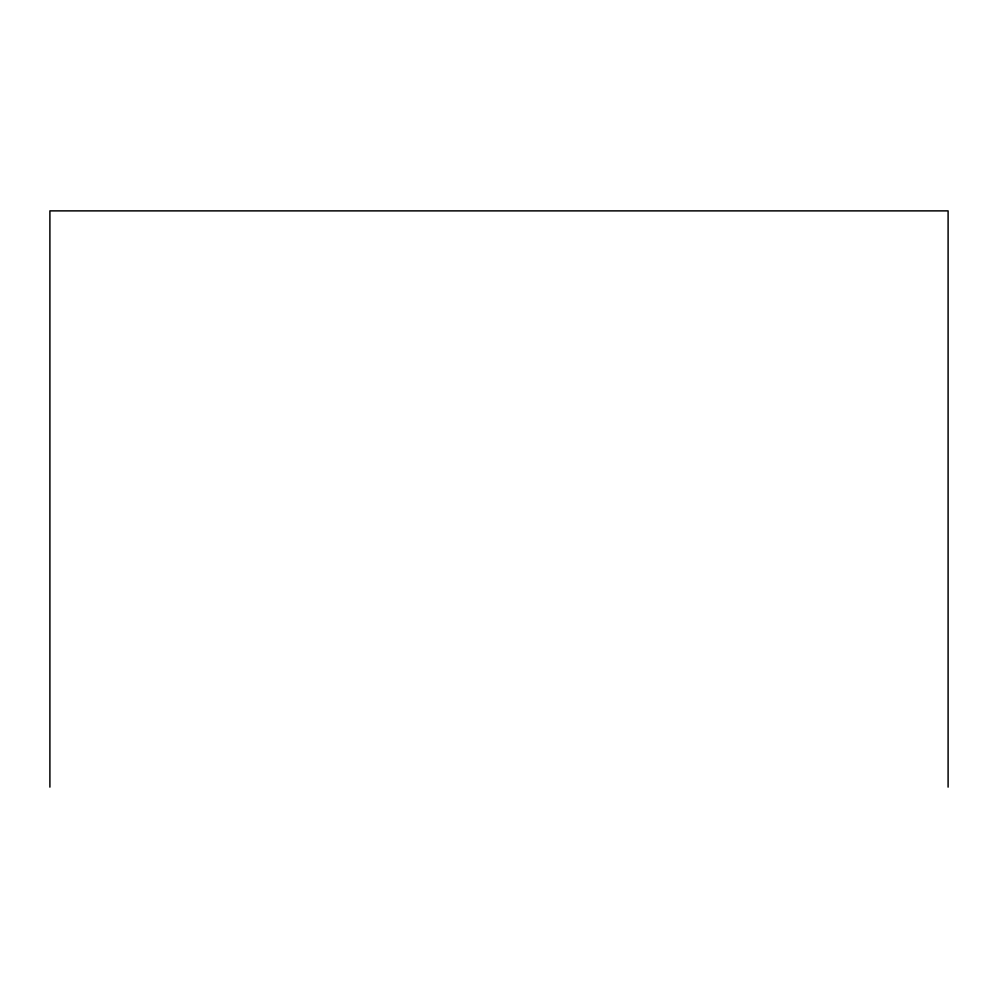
<?xml version="1.0" encoding="UTF-8"?>
<svg xmlns="http://www.w3.org/2000/svg" width="998" height="998" viewBox="0 0 998 998"><rect width="100%" height="100%" fill="white"/><g stroke="black" fill="none" stroke-linecap="round" stroke-linejoin="round"><path stroke-width="1.5" d="M948.1 787.123L948.1 210.877L49.9 210.877L49.9 787.123"/></g></svg>
